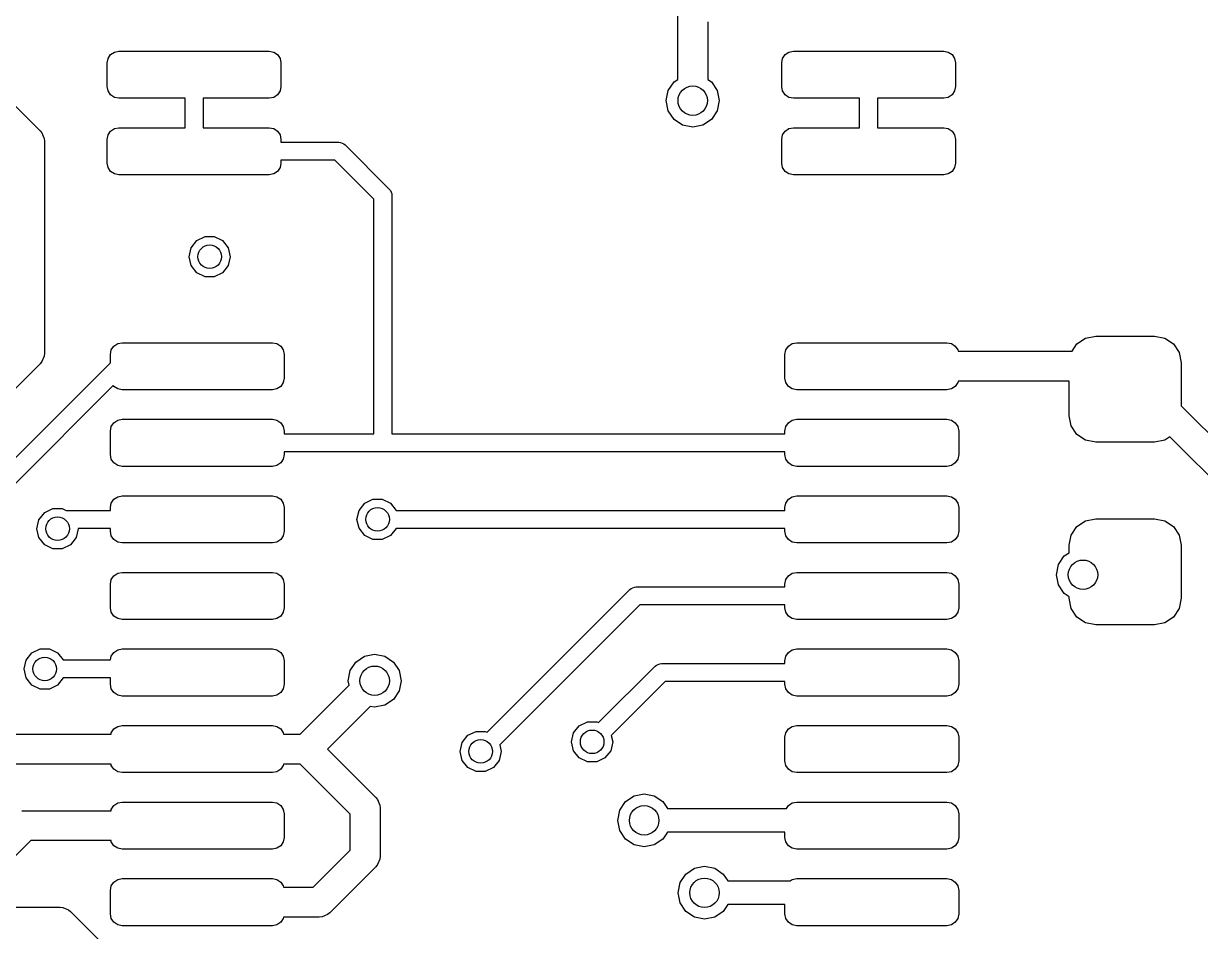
# Model space of a CAD drawing. Extents: x 0.05 to 3.89, y 0.04 to 4.21.
# Drawn here: x 2.8827 to 3.276, y 2.3768 to 2.6803 of the extents above; entities that cross this region are included whole.
import ezdxf

# ---------------------------------------------------------------- set-up
doc = ezdxf.new("R2010")
doc.units = 0
doc.header["$MEASUREMENT"] = 0
doc.layers.add('BLACK', color=7, linetype='CONTINUOUS')

msp = doc.modelspace()

# ---------------------------------------------------------------- linework, layer by layer
at = {"layer": 'BLACK', "linetype": 'CONTINUOUS'}
for p, q in [((3.1013, 2.66164), (3.1013, 2.68294)), ((3.1113, 2.68087), (3.1113, 2.66164)), ((2.91178, 2.66991), (2.91306, 2.67076)), ((2.91306, 2.67076), (2.91457, 2.67106)), ((2.91457, 2.67106), (2.96476, 2.67106)), ((2.96476, 2.67106), (2.96627, 2.67076)), ((2.96627, 2.67076), (2.96755, 2.66991)), ((3.13718, 2.66991), (3.13845, 2.67076)), ((3.13845, 2.67076), (3.13996, 2.67106)), ((3.13996, 2.67106), (3.19016, 2.67106)), ((3.19016, 2.67106), (3.19166, 2.67076)), ((3.19166, 2.67076), (3.19294, 2.66991)), ((2.91063, 2.66713), (2.91093, 2.66863)), ((2.91063, 2.65925), (2.91063, 2.66713)), ((2.91093, 2.66863), (2.91178, 2.66991)), ((2.96755, 2.66991), (2.9684, 2.66863)), ((2.9684, 2.66863), (2.9687, 2.66713)), ((2.9687, 2.66713), (2.9687, 2.65925)), ((3.13602, 2.66713), (3.13632, 2.66863)), ((3.13602, 2.65925), (3.13602, 2.66713)), ((3.13632, 2.66863), (3.13718, 2.66991)), ((3.19294, 2.66991), (3.19379, 2.66863)), ((3.19379, 2.66863), (3.19409, 2.66713)), ((3.19409, 2.66713), (3.19409, 2.65925)), ((2.86903, 2.66363), (2.88818, 2.64448)), ((2.91093, 2.65775), (2.91063, 2.65925)), ((2.9687, 2.65925), (2.9684, 2.65775)), ((3.09812, 2.65792), (3.10004, 2.66079)), ((3.10004, 2.66079), (3.1013, 2.66164)), ((3.1113, 2.66164), (3.11256, 2.66079)), ((3.11256, 2.66079), (3.11448, 2.65792)), ((3.13632, 2.65775), (3.13602, 2.65925)), ((3.19409, 2.65925), (3.19379, 2.65775)), ((2.91178, 2.65647), (2.91093, 2.65775)), ((2.91306, 2.65561), (2.91178, 2.65647)), ((2.91457, 2.65531), (2.91306, 2.65561)), ((2.93667, 2.65531), (2.91457, 2.65531)), ((2.93667, 2.64547), (2.93667, 2.65531)), ((2.96476, 2.65531), (2.94267, 2.65531)), ((2.94267, 2.65531), (2.94267, 2.64547)), ((2.96627, 2.65561), (2.96476, 2.65531)), ((2.96755, 2.65647), (2.96627, 2.65561)), ((2.9684, 2.65775), (2.96755, 2.65647)), ((3.09744, 2.65453), (3.09812, 2.65792)), ((3.11448, 2.65792), (3.11516, 2.65453)), ((3.13718, 2.65647), (3.13632, 2.65775)), ((3.13845, 2.65561), (3.13718, 2.65647)), ((3.13996, 2.65531), (3.13845, 2.65561)), ((3.16206, 2.65531), (3.13996, 2.65531)), ((3.16206, 2.64547), (3.16206, 2.65531)), ((3.19016, 2.65531), (3.16806, 2.65531)), ((3.16806, 2.65531), (3.16806, 2.64547)), ((3.19166, 2.65561), (3.19016, 2.65531)), ((3.19294, 2.65647), (3.19166, 2.65561)), ((3.19379, 2.65775), (3.19294, 2.65647)), ((3.09812, 2.65114), (3.09744, 2.65453)), ((3.10004, 2.64826), (3.09812, 2.65114)), ((3.11448, 2.65114), (3.11256, 2.64826)), ((3.11516, 2.65453), (3.11448, 2.65114)), ((3.10291, 2.64634), (3.10004, 2.64826)), ((3.11256, 2.64826), (3.10969, 2.64634)), ((2.88818, 2.64448), (2.8888, 2.64372)), ((2.8888, 2.64372), (2.88946, 2.64213)), ((2.91063, 2.64154), (2.91093, 2.64304)), ((2.91093, 2.64304), (2.91178, 2.64432)), ((2.91178, 2.64432), (2.91306, 2.64517)), ((2.91306, 2.64517), (2.91457, 2.64547)), ((2.91457, 2.64547), (2.93667, 2.64547)), ((2.94267, 2.64547), (2.96476, 2.64547)), ((2.96476, 2.64547), (2.96627, 2.64517)), ((2.96627, 2.64517), (2.96755, 2.64432)), ((2.96755, 2.64432), (2.9684, 2.64304)), ((2.9684, 2.64304), (2.9687, 2.64154)), ((3.1063, 2.64567), (3.10291, 2.64634)), ((3.10969, 2.64634), (3.1063, 2.64567)), ((3.13602, 2.64154), (3.13632, 2.64304)), ((3.13632, 2.64304), (3.13718, 2.64432)), ((3.13718, 2.64432), (3.13845, 2.64517)), ((3.13845, 2.64517), (3.13996, 2.64547)), ((3.13996, 2.64547), (3.16206, 2.64547)), ((3.16806, 2.64547), (3.19016, 2.64547)), ((3.19016, 2.64547), (3.19166, 2.64517)), ((3.19166, 2.64517), (3.19294, 2.64432)), ((3.19294, 2.64432), (3.19379, 2.64304)), ((3.19379, 2.64304), (3.19409, 2.64154)), ((2.88946, 2.64213), (2.88955, 2.64192)), ((2.88955, 2.64192), (2.88965, 2.64094)), ((2.88965, 2.64094), (2.88965, 2.57008)), ((2.91063, 2.63366), (2.91063, 2.64154)), ((2.9687, 2.64154), (2.9687, 2.6406)), ((2.9687, 2.6406), (2.98799, 2.6406)), ((2.98799, 2.6406), (2.98858, 2.64054)), ((2.98858, 2.64054), (2.98966, 2.64009)), ((2.98966, 2.64009), (2.99011, 2.63972)), ((2.99011, 2.63972), (3.00488, 2.62496)), ((3.13602, 2.63366), (3.13602, 2.64154)), ((3.19409, 2.64154), (3.19409, 2.63366)), ((2.91093, 2.63215), (2.91063, 2.63366)), ((2.91178, 2.63088), (2.91093, 2.63215)), ((2.9684, 2.63215), (2.96755, 2.63088)), ((2.9687, 2.63366), (2.9684, 2.63215)), ((2.98675, 2.6346), (2.9687, 2.6346)), ((2.9687, 2.6346), (2.9687, 2.63366)), ((2.99976, 2.62159), (2.98675, 2.6346)), ((3.13632, 2.63215), (3.13602, 2.63366)), ((3.13718, 2.63088), (3.13632, 2.63215)), ((3.19379, 2.63215), (3.19294, 2.63088)), ((3.19409, 2.63366), (3.19379, 2.63215)), ((2.91306, 2.63002), (2.91178, 2.63088)), ((2.91457, 2.62972), (2.91306, 2.63002)), ((2.96476, 2.62972), (2.91457, 2.62972)), ((2.96627, 2.63002), (2.96476, 2.62972)), ((2.96755, 2.63088), (2.96627, 2.63002)), ((3.13845, 2.63002), (3.13718, 2.63088)), ((3.13996, 2.62972), (3.13845, 2.63002)), ((3.19016, 2.62972), (3.13996, 2.62972)), ((3.19166, 2.63002), (3.19016, 2.62972)), ((3.19294, 2.63088), (3.19166, 2.63002)), ((3.00488, 2.62496), (3.00525, 2.6245)), ((3.00525, 2.6245), (3.00525, 2.6245)), ((3.00525, 2.6245), (3.0057, 2.62342)), ((3.0057, 2.62342), (3.00576, 2.62283)), ((2.99976, 2.54316), (2.99976, 2.62159)), ((3.00576, 2.62283), (3.00576, 2.54316)), ((2.93867, 2.60535), (2.94059, 2.60775)), ((2.94059, 2.60775), (2.94335, 2.60908)), ((2.94335, 2.60908), (2.94642, 2.60908)), ((2.94642, 2.60908), (2.94918, 2.60775)), ((2.94918, 2.60775), (2.95109, 2.60535)), ((2.93799, 2.60236), (2.93867, 2.60535)), ((2.95109, 2.60535), (2.95177, 2.60236)), ((2.93867, 2.59937), (2.93799, 2.60236)), ((2.95177, 2.60236), (2.95109, 2.59937)), ((2.94059, 2.59698), (2.93867, 2.59937)), ((2.94335, 2.59565), (2.94059, 2.59698)), ((2.94642, 2.59565), (2.94335, 2.59565)), ((2.94918, 2.59698), (2.94642, 2.59565)), ((2.95109, 2.59937), (2.94918, 2.59698)), ((2.91201, 2.57119), (2.91287, 2.57247)), ((2.91287, 2.57247), (2.91414, 2.57332)), ((2.91414, 2.57332), (2.91565, 2.57362)), ((2.91565, 2.57362), (2.96585, 2.57362)), ((2.96585, 2.57362), (2.96735, 2.57332)), ((2.96735, 2.57332), (2.96863, 2.57247)), ((2.96863, 2.57247), (2.96948, 2.57119)), ((3.13741, 2.57119), (3.13826, 2.57247)), ((3.13826, 2.57247), (3.13954, 2.57332)), ((3.13954, 2.57332), (3.14104, 2.57362)), ((3.14104, 2.57362), (3.19124, 2.57362)), ((3.19124, 2.57362), (3.19275, 2.57332)), ((3.19275, 2.57332), (3.19402, 2.57247)), ((3.19402, 2.57247), (3.19488, 2.57119)), ((3.23305, 2.57075), (3.23468, 2.57319)), ((3.23468, 2.57319), (3.23755, 2.57511)), ((3.23755, 2.57511), (3.24094, 2.57579)), ((3.24094, 2.57579), (3.26063, 2.57579)), ((3.26063, 2.57579), (3.26402, 2.57511)), ((3.26402, 2.57511), (3.26689, 2.57319)), ((3.26689, 2.57319), (3.26881, 2.57032)), ((2.88955, 2.5691), (2.8888, 2.5673)), ((2.88965, 2.57008), (2.88955, 2.5691)), ((2.91171, 2.56969), (2.91201, 2.57119)), ((2.91171, 2.56687), (2.91171, 2.56969)), ((2.96948, 2.57119), (2.96978, 2.56969)), ((2.96978, 2.56969), (2.96978, 2.56181)), ((3.13711, 2.56969), (3.13741, 2.57119)), ((3.13711, 2.56181), (3.13711, 2.56969)), ((3.19488, 2.57119), (3.19497, 2.57075)), ((3.19497, 2.57075), (3.23305, 2.57075)), ((3.26881, 2.57032), (3.26949, 2.56693)), ((2.88818, 2.56654), (2.87598, 2.55434)), ((2.87613, 2.53128), (2.91171, 2.56687)), ((2.8888, 2.5673), (2.88818, 2.56654)), ((2.8888, 2.5673), (2.8888, 2.5673)), ((3.26949, 2.56693), (3.26949, 2.55254)), ((2.96948, 2.5603), (2.96863, 2.55903)), ((2.96978, 2.56181), (2.96948, 2.5603)), ((3.13741, 2.5603), (3.13711, 2.56181)), ((3.13826, 2.55903), (3.13741, 2.5603)), ((3.19488, 2.5603), (3.19402, 2.55903)), ((3.19497, 2.56075), (3.19488, 2.5603)), ((3.23209, 2.56075), (3.19497, 2.56075)), ((3.23209, 2.54921), (3.23209, 2.56075)), ((2.91266, 2.55933), (2.87949, 2.52616)), ((2.91287, 2.55903), (2.91266, 2.55933)), ((2.91414, 2.55817), (2.91287, 2.55903)), ((2.91565, 2.55787), (2.91414, 2.55817)), ((2.96585, 2.55787), (2.91565, 2.55787)), ((2.96735, 2.55817), (2.96585, 2.55787)), ((2.96863, 2.55903), (2.96735, 2.55817)), ((3.13954, 2.55817), (3.13826, 2.55903)), ((3.14104, 2.55787), (3.13954, 2.55817)), ((3.19124, 2.55787), (3.14104, 2.55787)), ((3.19275, 2.55817), (3.19124, 2.55787)), ((3.19402, 2.55903), (3.19275, 2.55817)), ((3.26949, 2.55254), (3.3056, 2.51644)), ((3.23276, 2.54582), (3.23209, 2.54921)), ((2.91171, 2.54409), (2.91201, 2.5456)), ((2.91201, 2.5456), (2.91287, 2.54688)), ((2.91287, 2.54688), (2.91414, 2.54773)), ((2.91414, 2.54773), (2.91565, 2.54803)), ((2.91565, 2.54803), (2.96585, 2.54803)), ((2.96585, 2.54803), (2.96735, 2.54773)), ((2.96735, 2.54773), (2.96863, 2.54688)), ((2.96863, 2.54688), (2.96948, 2.5456)), ((2.96948, 2.5456), (2.96978, 2.54409)), ((3.13711, 2.54409), (3.13741, 2.5456)), ((3.13741, 2.5456), (3.13826, 2.54688)), ((3.13826, 2.54688), (3.13954, 2.54773)), ((3.13954, 2.54773), (3.14104, 2.54803)), ((3.14104, 2.54803), (3.19124, 2.54803)), ((3.19124, 2.54803), (3.19275, 2.54773)), ((3.19275, 2.54773), (3.19402, 2.54688)), ((3.19402, 2.54688), (3.19488, 2.5456)), ((3.19488, 2.5456), (3.19518, 2.54409)), ((3.23468, 2.54295), (3.23276, 2.54582)), ((2.91171, 2.53622), (2.91171, 2.54409)), ((2.96978, 2.54409), (2.96978, 2.54316)), ((2.96978, 2.54316), (2.99976, 2.54316)), ((3.00576, 2.54316), (3.13711, 2.54316)), ((3.13711, 2.54316), (3.13711, 2.54409)), ((3.19518, 2.54409), (3.19518, 2.53622)), ((3.23755, 2.54103), (3.23468, 2.54295)), ((3.24094, 2.54035), (3.23755, 2.54103)), ((3.26402, 2.54103), (3.26063, 2.54035)), ((3.26572, 2.54217), (3.26402, 2.54103)), ((3.29852, 2.50936), (3.26572, 2.54217)), ((3.00276, 2.53716), (2.96978, 2.53716)), ((2.96978, 2.53716), (2.96978, 2.53622)), ((3.13711, 2.53716), (3.00276, 2.53716)), ((3.13711, 2.53622), (3.13711, 2.53716)), ((3.26063, 2.54035), (3.24094, 2.54035)), ((2.91201, 2.53471), (2.91171, 2.53622)), ((2.91287, 2.53344), (2.91201, 2.53471)), ((2.91414, 2.53258), (2.91287, 2.53344)), ((2.96863, 2.53344), (2.96735, 2.53258)), ((2.96948, 2.53471), (2.96863, 2.53344)), ((2.96978, 2.53622), (2.96948, 2.53471)), ((3.13741, 2.53471), (3.13711, 2.53622)), ((3.13826, 2.53344), (3.13741, 2.53471)), ((3.13954, 2.53258), (3.13826, 2.53344)), ((3.19402, 2.53344), (3.19275, 2.53258)), ((3.19488, 2.53471), (3.19402, 2.53344)), ((3.19518, 2.53622), (3.19488, 2.53471)), ((2.91565, 2.53228), (2.91414, 2.53258)), ((2.96585, 2.53228), (2.91565, 2.53228)), ((2.96735, 2.53258), (2.96585, 2.53228)), ((3.14104, 2.53228), (3.13954, 2.53258)), ((3.19124, 2.53228), (3.14104, 2.53228)), ((3.19275, 2.53258), (3.19124, 2.53228)), ((2.91201, 2.52001), (2.91287, 2.52129)), ((2.91287, 2.52129), (2.91414, 2.52214)), ((2.91414, 2.52214), (2.91565, 2.52244)), ((2.91565, 2.52244), (2.96585, 2.52244)), ((2.96585, 2.52244), (2.96735, 2.52214)), ((2.96735, 2.52214), (2.96863, 2.52129)), ((2.96863, 2.52129), (2.96948, 2.52001)), ((2.99669, 2.51996), (2.99945, 2.52129)), ((2.99945, 2.52129), (3.00252, 2.52129)), ((3.00252, 2.52129), (3.00528, 2.51996)), ((3.13741, 2.52001), (3.13826, 2.52129)), ((3.13826, 2.52129), (3.13954, 2.52214)), ((3.13954, 2.52214), (3.14104, 2.52244)), ((3.14104, 2.52244), (3.19124, 2.52244)), ((3.19124, 2.52244), (3.19275, 2.52214)), ((3.19275, 2.52214), (3.19402, 2.52129)), ((3.19402, 2.52129), (3.19488, 2.52001)), ((2.88975, 2.51685), (2.89251, 2.51818)), ((2.89251, 2.51818), (2.89558, 2.51818)), ((2.89558, 2.51818), (2.8969, 2.51754)), ((2.8969, 2.51754), (2.89715, 2.51757)), ((2.89715, 2.51757), (2.91171, 2.51757)), ((2.91171, 2.5185), (2.91201, 2.52001)), ((2.91171, 2.51757), (2.91171, 2.5185)), ((2.96948, 2.52001), (2.96978, 2.5185)), ((2.96978, 2.5185), (2.96978, 2.51063)), ((2.99409, 2.51457), (2.99478, 2.51756)), ((2.99478, 2.51756), (2.99669, 2.51996)), ((3.00528, 2.51996), (3.00718, 2.51757)), ((3.00718, 2.51757), (3.01456, 2.51757)), ((3.01456, 2.51757), (3.0146, 2.51757)), ((3.0146, 2.51757), (3.13711, 2.51757)), ((3.13711, 2.5185), (3.13741, 2.52001)), ((3.13711, 2.51757), (3.13711, 2.5185)), ((3.19488, 2.52001), (3.19518, 2.5185)), ((3.19518, 2.5185), (3.19518, 2.51063)), ((2.88716, 2.51146), (2.88784, 2.51445)), ((2.88784, 2.51445), (2.88975, 2.51685)), ((2.99478, 2.51158), (2.99409, 2.51457)), ((3.23468, 2.51217), (3.23755, 2.51409)), ((3.23755, 2.51409), (3.24094, 2.51476)), ((3.24094, 2.51476), (3.26063, 2.51476)), ((3.26063, 2.51476), (3.26402, 2.51409)), ((3.26402, 2.51409), (3.26689, 2.51217)), ((2.88784, 2.50847), (2.88716, 2.51146)), ((2.90093, 2.51146), (2.90025, 2.50847)), ((2.91171, 2.51157), (2.90091, 2.51157)), ((2.90091, 2.51157), (2.90093, 2.51146)), ((2.91171, 2.51063), (2.91171, 2.51157)), ((2.91201, 2.50912), (2.91171, 2.51063)), ((2.91287, 2.50785), (2.91201, 2.50912)), ((2.96948, 2.50912), (2.96863, 2.50785)), ((2.96978, 2.51063), (2.96948, 2.50912)), ((2.99669, 2.50918), (2.99478, 2.51158)), ((2.99945, 2.50785), (2.99669, 2.50918)), ((3.00528, 2.50918), (3.00252, 2.50785)), ((3.00718, 2.51157), (3.00528, 2.50918)), ((3.01453, 2.51157), (3.00718, 2.51157)), ((3.01457, 2.51157), (3.01453, 2.51157)), ((3.13711, 2.51157), (3.01457, 2.51157)), ((3.13711, 2.51063), (3.13711, 2.51157)), ((3.13741, 2.50912), (3.13711, 2.51063)), ((3.13826, 2.50785), (3.13741, 2.50912)), ((3.19488, 2.50912), (3.19402, 2.50785)), ((3.19518, 2.51063), (3.19488, 2.50912)), ((3.23209, 2.50591), (3.23276, 2.5093)), ((3.23276, 2.5093), (3.23468, 2.51217)), ((3.26689, 2.51217), (3.26881, 2.5093)), ((3.26881, 2.5093), (3.26949, 2.50591)), ((2.88975, 2.50608), (2.88784, 2.50847)), ((2.89251, 2.50475), (2.88975, 2.50608)), ((2.89834, 2.50608), (2.89558, 2.50475)), ((2.90025, 2.50847), (2.89834, 2.50608)), ((2.91414, 2.50699), (2.91287, 2.50785)), ((2.91565, 2.50669), (2.91414, 2.50699)), ((2.96585, 2.50669), (2.91565, 2.50669)), ((2.96735, 2.50699), (2.96585, 2.50669)), ((2.96863, 2.50785), (2.96735, 2.50699)), ((3.00252, 2.50785), (2.99945, 2.50785)), ((3.13954, 2.50699), (3.13826, 2.50785)), ((3.14104, 2.50669), (3.13954, 2.50699)), ((3.19124, 2.50669), (3.14104, 2.50669)), ((3.19275, 2.50699), (3.19124, 2.50669)), ((3.19402, 2.50785), (3.19275, 2.50699)), ((3.23209, 2.50342), (3.23209, 2.50591)), ((3.26949, 2.50591), (3.26949, 2.48819)), ((2.89558, 2.50475), (2.89251, 2.50475)), ((3.22853, 2.49945), (3.23045, 2.50233)), ((3.23045, 2.50233), (3.23209, 2.50342)), ((3.22785, 2.49606), (3.22853, 2.49945)), ((2.91171, 2.49291), (2.91201, 2.49442)), ((2.91201, 2.49442), (2.91287, 2.4957)), ((2.91287, 2.4957), (2.91414, 2.49655)), ((2.91414, 2.49655), (2.91565, 2.49685)), ((2.91565, 2.49685), (2.96585, 2.49685)), ((2.96585, 2.49685), (2.96735, 2.49655)), ((2.96735, 2.49655), (2.96863, 2.4957)), ((2.96863, 2.4957), (2.96948, 2.49442)), ((2.96948, 2.49442), (2.96978, 2.49291)), ((3.13711, 2.49291), (3.13741, 2.49442)), ((3.13741, 2.49442), (3.13826, 2.4957)), ((3.13826, 2.4957), (3.13954, 2.49655)), ((3.13954, 2.49655), (3.14104, 2.49685)), ((3.14104, 2.49685), (3.19124, 2.49685)), ((3.19124, 2.49685), (3.19275, 2.49655)), ((3.19275, 2.49655), (3.19402, 2.4957)), ((3.19402, 2.4957), (3.19488, 2.49442)), ((3.19488, 2.49442), (3.19518, 2.49291)), ((3.22853, 2.49267), (3.22785, 2.49606)), ((2.91171, 2.48504), (2.91171, 2.49291)), ((2.96978, 2.49291), (2.96978, 2.48504)), ((3.0376, 2.44342), (3.08528, 2.4911)), ((3.08528, 2.4911), (3.08573, 2.49147)), ((3.08573, 2.49147), (3.08682, 2.49192)), ((3.08682, 2.49192), (3.0874, 2.49198)), ((3.0874, 2.49198), (3.13711, 2.49198)), ((3.13711, 2.49198), (3.13711, 2.49291)), ((3.19518, 2.49291), (3.19518, 2.48504)), ((3.23045, 2.4898), (3.22853, 2.49267)), ((3.23209, 2.4887), (3.23045, 2.4898)), ((3.08864, 2.48598), (3.04183, 2.43916)), ((3.13711, 2.48598), (3.08864, 2.48598)), ((3.13711, 2.48504), (3.13711, 2.48598)), ((3.23209, 2.48819), (3.23209, 2.4887)), ((3.23276, 2.4848), (3.23209, 2.48819)), ((3.26949, 2.48819), (3.26881, 2.4848)), ((2.91201, 2.48353), (2.91171, 2.48504)), ((2.91287, 2.48226), (2.91201, 2.48353)), ((2.91414, 2.4814), (2.91287, 2.48226)), ((2.96863, 2.48226), (2.96735, 2.4814)), ((2.96948, 2.48353), (2.96863, 2.48226)), ((2.96978, 2.48504), (2.96948, 2.48353)), ((3.13741, 2.48353), (3.13711, 2.48504)), ((3.13826, 2.48226), (3.13741, 2.48353)), ((3.13954, 2.4814), (3.13826, 2.48226)), ((3.19402, 2.48226), (3.19275, 2.4814)), ((3.19488, 2.48353), (3.19402, 2.48226)), ((3.19518, 2.48504), (3.19488, 2.48353)), ((3.23468, 2.48193), (3.23276, 2.4848)), ((3.23755, 2.48), (3.23468, 2.48193)), ((3.26689, 2.48193), (3.26402, 2.48)), ((3.26881, 2.4848), (3.26689, 2.48193)), ((2.91565, 2.4811), (2.91414, 2.4814)), ((2.96585, 2.4811), (2.91565, 2.4811)), ((2.96735, 2.4814), (2.96585, 2.4811)), ((3.14104, 2.4811), (3.13954, 2.4814)), ((3.19124, 2.4811), (3.14104, 2.4811)), ((3.19275, 2.4814), (3.19124, 2.4811)), ((3.24094, 2.47933), (3.23755, 2.48)), ((3.26063, 2.47933), (3.24094, 2.47933)), ((3.26402, 2.48), (3.26063, 2.47933)), ((2.88356, 2.46756), (2.88547, 2.46995)), ((2.88547, 2.46995), (2.88823, 2.47128)), ((2.88823, 2.47128), (2.8913, 2.47128)), ((2.8913, 2.47128), (2.89406, 2.46995)), ((2.89406, 2.46995), (2.89596, 2.46757)), ((2.91201, 2.46883), (2.91287, 2.47011)), ((2.91287, 2.47011), (2.91414, 2.47096)), ((2.91414, 2.47096), (2.91565, 2.47126)), ((2.91565, 2.47126), (2.96585, 2.47126)), ((2.96585, 2.47126), (2.96735, 2.47096)), ((2.96735, 2.47096), (2.96863, 2.47011)), ((2.96863, 2.47011), (2.96948, 2.46883)), ((3.13741, 2.46883), (3.13826, 2.47011)), ((3.13826, 2.47011), (3.13954, 2.47096)), ((3.13954, 2.47096), (3.14104, 2.47126)), ((3.14104, 2.47126), (3.19124, 2.47126)), ((3.19124, 2.47126), (3.19275, 2.47096)), ((3.19275, 2.47096), (3.19402, 2.47011)), ((3.19402, 2.47011), (3.19488, 2.46883)), ((2.88287, 2.46457), (2.88356, 2.46756)), ((2.89596, 2.46757), (2.91176, 2.46757)), ((2.91176, 2.46757), (2.91201, 2.46883)), ((2.96948, 2.46883), (2.96978, 2.46732)), ((2.96978, 2.46732), (2.96978, 2.45945)), ((2.99182, 2.46402), (2.99374, 2.46689)), ((2.99374, 2.46689), (2.99661, 2.46881)), ((2.99661, 2.46881), (3, 2.46949)), ((3, 2.46949), (3.00339, 2.46881)), ((3.00339, 2.46881), (3.00626, 2.46689)), ((3.00626, 2.46689), (3.00818, 2.46402)), ((3.09373, 2.46551), (3.09418, 2.46588)), ((3.09418, 2.46588), (3.09473, 2.46611)), ((3.09473, 2.46611), (3.09526, 2.46633)), ((3.09526, 2.46633), (3.09585, 2.46639)), ((3.09585, 2.46639), (3.13711, 2.46639)), ((3.13711, 2.46732), (3.13741, 2.46883)), ((3.13711, 2.46639), (3.13711, 2.46732)), ((3.19488, 2.46883), (3.19518, 2.46732)), ((3.19518, 2.46732), (3.19518, 2.45945)), ((2.88356, 2.46158), (2.88287, 2.46457)), ((2.99114, 2.46063), (2.99182, 2.46402)), ((3.00818, 2.46402), (3.00886, 2.46063)), ((3.07485, 2.44663), (3.09373, 2.46551)), ((2.88547, 2.45918), (2.88356, 2.46158)), ((2.88823, 2.45785), (2.88547, 2.45918)), ((2.89406, 2.45918), (2.8913, 2.45785)), ((2.89596, 2.46157), (2.89406, 2.45918)), ((2.91171, 2.46157), (2.89596, 2.46157)), ((2.91171, 2.45945), (2.91171, 2.46157)), ((2.91201, 2.45794), (2.91171, 2.45945)), ((2.96978, 2.45945), (2.96948, 2.45794)), ((2.97509, 2.4428), (2.99144, 2.45914)), ((2.99144, 2.45914), (2.99114, 2.46063)), ((3.00886, 2.46063), (3.00818, 2.45724)), ((3.09709, 2.46039), (3.07908, 2.44237)), ((3.13711, 2.46039), (3.09709, 2.46039)), ((3.13711, 2.45945), (3.13711, 2.46039)), ((3.13741, 2.45794), (3.13711, 2.45945)), ((3.19518, 2.45945), (3.19488, 2.45794)), ((2.8913, 2.45785), (2.88823, 2.45785)), ((2.91287, 2.45666), (2.91201, 2.45794)), ((2.91414, 2.45581), (2.91287, 2.45666)), ((2.91565, 2.45551), (2.91414, 2.45581)), ((2.96585, 2.45551), (2.91565, 2.45551)), ((2.96735, 2.45581), (2.96585, 2.45551)), ((2.96863, 2.45666), (2.96735, 2.45581)), ((2.96948, 2.45794), (2.96863, 2.45666)), ((3.00626, 2.45437), (3.00339, 2.45245)), ((3.00818, 2.45724), (3.00626, 2.45437)), ((3.13826, 2.45666), (3.13741, 2.45794)), ((3.13954, 2.45581), (3.13826, 2.45666)), ((3.14104, 2.45551), (3.13954, 2.45581)), ((3.19124, 2.45551), (3.14104, 2.45551)), ((3.19275, 2.45581), (3.19124, 2.45551)), ((3.19402, 2.45666), (3.19275, 2.45581)), ((3.19488, 2.45794), (3.19402, 2.45666)), ((2.99851, 2.45207), (2.98424, 2.4378)), ((3, 2.45177), (2.99851, 2.45207)), ((3.00339, 2.45245), (3, 2.45177)), ((3.06838, 2.4456), (3.07114, 2.44693)), ((3.07114, 2.44693), (3.07421, 2.44693)), ((3.07421, 2.44693), (3.07485, 2.44663)), ((2.86949, 2.4428), (2.91192, 2.4428)), ((2.91192, 2.4428), (2.91201, 2.44324)), ((2.91201, 2.44324), (2.91287, 2.44452)), ((2.91287, 2.44452), (2.91414, 2.44537)), ((2.91414, 2.44537), (2.91565, 2.44567)), ((2.91565, 2.44567), (2.96585, 2.44567)), ((2.96585, 2.44567), (2.96735, 2.44537)), ((2.96735, 2.44537), (2.96863, 2.44452)), ((2.96863, 2.44452), (2.96948, 2.44324)), ((2.96948, 2.44324), (2.96957, 2.4428)), ((2.96957, 2.4428), (2.97509, 2.4428)), ((3.02923, 2.44), (3.03114, 2.44239)), ((3.03114, 2.44239), (3.0339, 2.44372)), ((3.0339, 2.44372), (3.03697, 2.44372)), ((3.03697, 2.44372), (3.0376, 2.44342)), ((3.06579, 2.44022), (3.06647, 2.44321)), ((3.06647, 2.44321), (3.06838, 2.4456)), ((3.07908, 2.44237), (3.07957, 2.44022)), ((3.13711, 2.44173), (3.13741, 2.44324)), ((3.13741, 2.44324), (3.13826, 2.44452)), ((3.13826, 2.44452), (3.13954, 2.44537)), ((3.13954, 2.44537), (3.14104, 2.44567)), ((3.14104, 2.44567), (3.19124, 2.44567)), ((3.19124, 2.44567), (3.19275, 2.44537)), ((3.19275, 2.44537), (3.19402, 2.44452)), ((3.19402, 2.44452), (3.19488, 2.44324)), ((3.19488, 2.44324), (3.19518, 2.44173)), ((3.02854, 2.43701), (3.02923, 2.44)), ((3.04183, 2.43916), (3.04232, 2.43701)), ((3.06647, 2.43723), (3.06579, 2.44022)), ((3.07957, 2.44022), (3.07888, 2.43723)), ((3.13711, 2.43386), (3.13711, 2.44173)), ((3.19518, 2.44173), (3.19518, 2.43386)), ((2.98424, 2.4378), (3.00039, 2.42165)), ((3.02923, 2.43402), (3.02854, 2.43701)), ((3.04232, 2.43701), (3.04164, 2.43402)), ((3.06838, 2.43483), (3.06647, 2.43723)), ((3.07114, 2.4335), (3.06838, 2.43483)), ((3.07697, 2.43483), (3.07421, 2.4335)), ((3.07888, 2.43723), (3.07697, 2.43483)), ((2.91192, 2.4328), (2.86949, 2.4328)), ((2.91201, 2.43235), (2.91192, 2.4328)), ((2.91287, 2.43107), (2.91201, 2.43235)), ((2.91414, 2.43022), (2.91287, 2.43107)), ((2.96863, 2.43107), (2.96735, 2.43022)), ((2.96948, 2.43235), (2.96863, 2.43107)), ((2.96957, 2.4328), (2.96948, 2.43235)), ((2.97509, 2.4328), (2.96957, 2.4328)), ((2.99185, 2.41604), (2.97509, 2.4328)), ((3.03114, 2.43162), (3.02923, 2.43402)), ((3.0339, 2.43029), (3.03114, 2.43162)), ((3.03973, 2.43162), (3.03697, 2.43029)), ((3.04164, 2.43402), (3.03973, 2.43162)), ((3.07421, 2.4335), (3.07114, 2.4335)), ((3.13741, 2.43235), (3.13711, 2.43386)), ((3.13826, 2.43107), (3.13741, 2.43235)), ((3.13954, 2.43022), (3.13826, 2.43107)), ((3.19402, 2.43107), (3.19275, 2.43022)), ((3.19488, 2.43235), (3.19402, 2.43107)), ((3.19518, 2.43386), (3.19488, 2.43235)), ((2.91565, 2.42992), (2.91414, 2.43022)), ((2.96585, 2.42992), (2.91565, 2.42992)), ((2.96735, 2.43022), (2.96585, 2.42992)), ((3.03697, 2.43029), (3.0339, 2.43029)), ((3.14104, 2.42992), (3.13954, 2.43022)), ((3.19124, 2.42992), (3.14104, 2.42992)), ((3.19275, 2.43022), (3.19124, 2.42992)), ((3.08668, 2.42214), (3.09007, 2.42282)), ((3.09007, 2.42282), (3.09346, 2.42214)), ((2.91201, 2.41765), (2.91287, 2.41893)), ((2.91287, 2.41893), (2.91414, 2.41978)), ((2.91414, 2.41978), (2.91565, 2.42008)), ((2.91565, 2.42008), (2.96585, 2.42008)), ((2.96585, 2.42008), (2.96735, 2.41978)), ((2.96735, 2.41978), (2.96863, 2.41893)), ((2.96863, 2.41893), (2.96948, 2.41765)), ((3.00039, 2.42165), (3.00101, 2.42089)), ((3.00101, 2.42089), (3.00143, 2.41986)), ((3.00143, 2.41986), (3.00175, 2.41909)), ((3.00175, 2.41909), (3.00185, 2.41811)), ((3.08189, 2.41735), (3.08381, 2.42022)), ((3.08381, 2.42022), (3.08668, 2.42214)), ((3.09346, 2.42214), (3.09634, 2.42022)), ((3.09634, 2.42022), (3.09789, 2.4179)), ((3.13757, 2.4179), (3.13826, 2.41893)), ((3.13826, 2.41893), (3.13954, 2.41978)), ((3.13954, 2.41978), (3.14104, 2.42008)), ((3.14104, 2.42008), (3.19124, 2.42008)), ((3.19124, 2.42008), (3.19275, 2.41978)), ((3.19275, 2.41978), (3.19402, 2.41893)), ((3.19402, 2.41893), (3.19488, 2.41765)), ((2.8821, 2.41711), (2.88307, 2.4172)), ((2.88307, 2.4172), (2.91192, 2.4172)), ((2.91192, 2.4172), (2.91201, 2.41765)), ((2.96948, 2.41765), (2.96978, 2.41614)), ((2.96978, 2.41614), (2.96978, 2.40827)), ((2.99185, 2.40404), (2.99185, 2.41604)), ((3.00185, 2.41811), (3.00185, 2.40197)), ((3.08121, 2.41396), (3.08189, 2.41735)), ((3.09789, 2.4179), (3.13757, 2.4179)), ((3.19488, 2.41765), (3.19518, 2.41614)), ((3.19518, 2.41614), (3.19518, 2.40827)), ((3.08189, 2.41057), (3.08121, 2.41396)), ((2.88514, 2.4072), (2.86903, 2.39109)), ((2.91192, 2.4072), (2.88514, 2.4072)), ((2.91201, 2.40676), (2.91192, 2.4072)), ((2.96978, 2.40827), (2.96948, 2.40676)), ((3.08381, 2.4077), (3.08189, 2.41057)), ((3.08668, 2.40578), (3.08381, 2.4077)), ((3.09634, 2.4077), (3.09346, 2.40578)), ((3.09789, 2.41002), (3.09634, 2.4077)), ((3.13711, 2.41002), (3.09789, 2.41002)), ((3.13711, 2.40827), (3.13711, 2.41002)), ((3.13741, 2.40676), (3.13711, 2.40827)), ((3.19518, 2.40827), (3.19488, 2.40676)), ((2.91287, 2.40548), (2.91201, 2.40676)), ((2.91414, 2.40463), (2.91287, 2.40548)), ((2.91565, 2.40433), (2.91414, 2.40463)), ((2.96585, 2.40433), (2.91565, 2.40433)), ((2.96735, 2.40463), (2.96585, 2.40433)), ((2.96863, 2.40548), (2.96735, 2.40463)), ((2.96948, 2.40676), (2.96863, 2.40548)), ((2.97942, 2.39161), (2.99185, 2.40404)), ((3.09007, 2.4051), (3.08668, 2.40578)), ((3.09346, 2.40578), (3.09007, 2.4051)), ((3.13826, 2.40548), (3.13741, 2.40676)), ((3.13954, 2.40463), (3.13826, 2.40548)), ((3.14104, 2.40433), (3.13954, 2.40463)), ((3.19124, 2.40433), (3.14104, 2.40433)), ((3.19275, 2.40463), (3.19124, 2.40433)), ((3.19402, 2.40548), (3.19275, 2.40463)), ((3.19488, 2.40676), (3.19402, 2.40548)), ((3.00101, 2.39919), (3.00039, 2.39843)), ((3.00175, 2.40099), (3.00101, 2.39919)), ((3.00101, 2.39919), (3.00101, 2.39919)), ((3.00185, 2.40197), (3.00175, 2.40099)), ((3.00039, 2.39843), (2.98503, 2.38308)), ((3.10205, 2.39315), (3.10397, 2.39603)), ((3.10397, 2.39603), (3.10685, 2.39795)), ((3.10685, 2.39795), (3.11024, 2.39862)), ((3.11024, 2.39862), (3.11363, 2.39795)), ((3.11363, 2.39795), (3.1165, 2.39603)), ((3.1165, 2.39603), (3.11805, 2.3937)), ((2.91171, 2.39055), (2.91201, 2.39206)), ((2.91201, 2.39206), (2.91287, 2.39334)), ((2.91287, 2.39334), (2.91414, 2.39419)), ((2.91414, 2.39419), (2.91565, 2.39449)), ((2.91565, 2.39449), (2.96585, 2.39449)), ((2.96585, 2.39449), (2.96735, 2.39419)), ((2.96735, 2.39419), (2.96863, 2.39334)), ((2.96863, 2.39334), (2.96948, 2.39206)), ((2.96948, 2.39206), (2.96957, 2.39161)), ((2.96957, 2.39161), (2.97942, 2.39161)), ((3.10138, 2.38976), (3.10205, 2.39315)), ((3.11805, 2.3937), (3.13881, 2.3937)), ((3.13881, 2.3937), (3.13954, 2.39419)), ((3.13954, 2.39419), (3.14104, 2.39449)), ((3.14104, 2.39449), (3.19124, 2.39449)), ((3.19124, 2.39449), (3.19275, 2.39419)), ((3.19275, 2.39419), (3.19402, 2.39334)), ((3.19402, 2.39334), (3.19488, 2.39206)), ((3.19488, 2.39206), (3.19518, 2.39055)), ((2.91171, 2.38268), (2.91171, 2.39055)), ((3.10205, 2.38637), (3.10138, 2.38976)), ((3.19518, 2.39055), (3.19518, 2.38268)), ((2.86949, 2.38492), (2.89488, 2.38492)), ((2.89488, 2.38492), (2.89586, 2.38483)), ((2.89586, 2.38483), (2.89586, 2.38483)), ((2.89586, 2.38483), (2.89658, 2.38452)), ((2.89658, 2.38452), (2.89766, 2.38408)), ((2.89766, 2.38408), (2.89766, 2.38408)), ((2.89766, 2.38408), (2.89842, 2.38346)), ((2.89842, 2.38346), (2.91504, 2.36683)), ((3.10397, 2.3835), (3.10205, 2.38637)), ((3.10685, 2.38158), (3.10397, 2.3835)), ((3.1165, 2.3835), (3.11363, 2.38158)), ((3.11805, 2.38583), (3.1165, 2.3835)), ((3.13711, 2.38583), (3.11805, 2.38583)), ((3.13711, 2.38268), (3.13711, 2.38583)), ((2.91201, 2.38117), (2.91171, 2.38268)), ((2.91287, 2.37989), (2.91201, 2.38117)), ((2.91414, 2.37904), (2.91287, 2.37989)), ((2.96863, 2.37989), (2.96735, 2.37904)), ((2.96948, 2.38117), (2.96863, 2.37989)), ((2.96957, 2.38161), (2.96948, 2.38117)), ((2.9815, 2.38161), (2.96957, 2.38161)), ((2.98247, 2.38171), (2.9815, 2.38161)), ((2.98322, 2.38202), (2.98247, 2.38171)), ((2.98247, 2.38171), (2.98247, 2.38171)), ((2.98427, 2.38246), (2.98322, 2.38202)), ((2.98503, 2.38308), (2.98427, 2.38246)), ((2.98427, 2.38246), (2.98427, 2.38246)), ((3.11024, 2.38091), (3.10685, 2.38158)), ((3.11363, 2.38158), (3.11024, 2.38091)), ((3.13741, 2.38117), (3.13711, 2.38268)), ((3.13826, 2.37989), (3.13741, 2.38117)), ((3.13954, 2.37904), (3.13826, 2.37989)), ((3.19402, 2.37989), (3.19275, 2.37904)), ((3.19488, 2.38117), (3.19402, 2.37989)), ((3.19518, 2.38268), (3.19488, 2.38117)), ((2.91565, 2.37874), (2.91414, 2.37904)), ((2.96585, 2.37874), (2.91565, 2.37874)), ((2.96735, 2.37904), (2.96585, 2.37874)), ((3.14104, 2.37874), (3.13954, 2.37904)), ((3.19124, 2.37874), (3.14104, 2.37874)), ((3.19275, 2.37904), (3.19124, 2.37874))]:
    msp.add_line(p, q, dxfattribs=at)
at = {"layer": 'BLACK'}
for centre, radius in [((3.1063, 2.65453), 0.00492), ((2.94488, 2.60236), 0.00394), ((3.00098, 2.51457), 0.00394), ((2.89405, 2.51146), 0.00394), ((3.23671, 2.49606), 0.00492), ((2.88976, 2.46457), 0.00394), ((3, 2.46063), 0.00492), ((3.07268, 2.44022), 0.00394), ((3.03543, 2.43701), 0.00394), ((3.09007, 2.41396), 0.00492), ((3.11024, 2.38976), 0.00492)]:
    msp.add_circle(centre, radius, dxfattribs=at)

doc.saveas('drawing.dxf')
